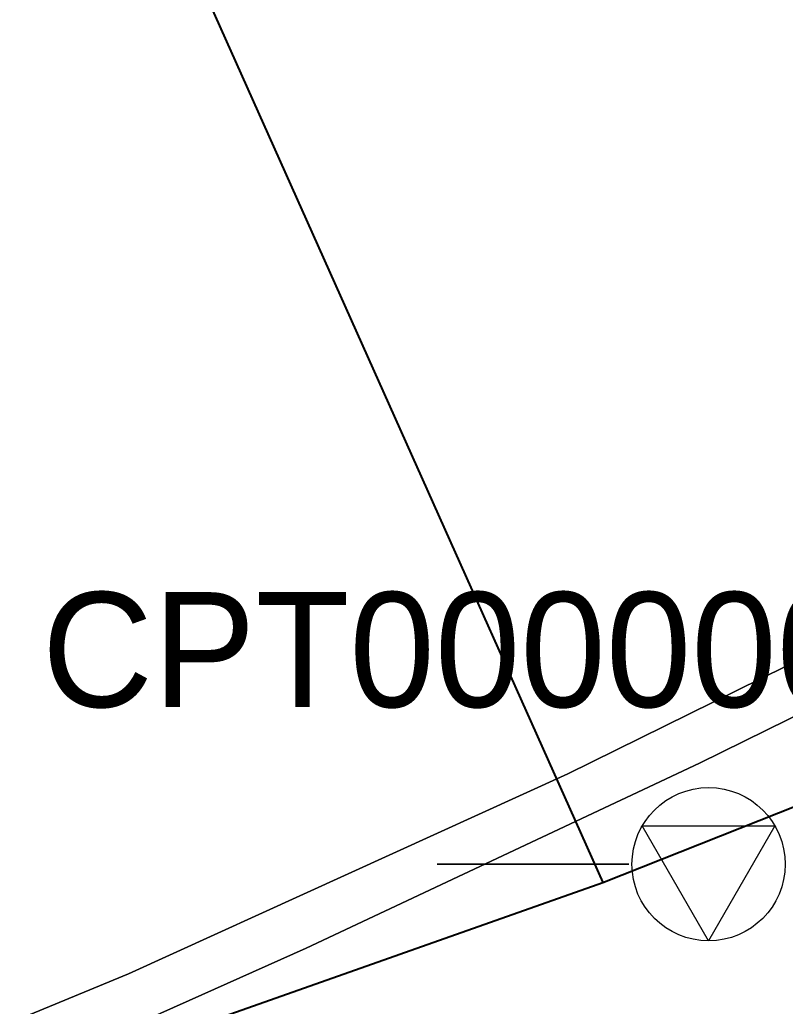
# Model space of a CAD drawing. Header units: metres. Extents: x 0 to 105485, y 0 to 425721.
# Drawn here: x 105138.44 to 105144.43, y 425235.03 to 425242.76 of the extents above; entities that cross this region are included whole.
import ezdxf
from ezdxf.enums import TextEntityAlignment as Align

# ---------------------------------------------------------------- set-up
doc = ezdxf.new("R2010")
doc.units = ezdxf.units.M
doc.header["$MEASUREMENT"] = 0
for name, color, linetype, lineweight in [('B-XX-IE-MEUBILAIR-G', 7, 'Continuous', 18), ('B-XX-MO-ONDERZOEK_SONDERING-G', 90, 'Continuous', 18), ('B-XX-MO-ONDERZOEK_SONDERING-S', 90, 'Continuous', 18), ('B-XX-MO-ONDERZOEK_SONDERING-T', 90, 'Continuous', 18), ('B-XX-VH-OPENVERHARDING-G', 90, 'Continuous', 18)]:
    doc.layers.add(name, color=color, linetype=linetype, lineweight=lineweight)
doc.layers.add('GIS-WEGVAKKEN', color=2, linetype='Continuous')

msp = doc.modelspace()

# ---------------------------------------------------------------- linework, layer by layer
at = {"layer": 'B-XX-IE-MEUBILAIR-G', "color": 0, "true_color": 0x604a38}
msp.add_polyline3d([(105142.292, 425236.246, 3.2752), (105142.292, 425236.246, 4.7752)], dxfattribs=at)
at = {"layer": 'B-XX-MO-ONDERZOEK_SONDERING-G', "color": 0, "true_color": 0x285cd6}
msp.add_polyline3d([(105143.179, 425236.144, 2.27), (105143.154, 425236.144, 2.25), (105143.129, 425236.144, 2.23), (105143.204, 425236.144, 2.21), (105143.179, 425236.144, 2.19), (105143.004, 425236.144, 2.17), (105143.004, 425236.144, 2.15), (105142.979, 425236.144, 2.13), (105142.904, 425236.144, 2.11), (105142.854, 425236.144, 2.09), (105142.954, 425236.144, 2.07), (105142.979, 425236.144, 2.05), (105142.954, 425236.144, 2.03), (105142.979, 425236.144, 2.01), (105143.029, 425236.144, 1.99), (105143.079, 425236.144, 1.97), (105143.054, 425236.144, 1.95), (105143.104, 425236.144, 1.93), (105143.029, 425236.144, 1.91), (105142.929, 425236.144, 1.89), (105142.929, 425236.144, 1.87), (105142.954, 425236.144, 1.85), (105142.929, 425236.144, 1.83), (105142.904, 425236.144, 1.81), (105142.829, 425236.144, 1.79), (105142.879, 425236.144, 1.77), (105142.929, 425236.144, 1.75), (105142.979, 425236.144, 1.73), (105143.004, 425236.144, 1.71), (105143.004, 425236.144, 1.69), (105143.029, 425236.144, 1.67), (105143.054, 425236.144, 1.65), (105143.079, 425236.144, 1.63), (105143.129, 425236.144, 1.61), (105143.054, 425236.144, 1.59), (105143.079, 425236.144, 1.57), (105143.079, 425236.144, 1.55), (105143.104, 425236.144, 1.53), (105143.079, 425236.144, 1.51), (105143.104, 425236.144, 1.49), (105143.079, 425236.144, 1.47), (105143.079, 425236.144, 1.45), (105143.104, 425236.144, 1.43), (105143.104, 425236.144, 1.41), (105143.104, 425236.144, 1.39), (105143.079, 425236.144, 1.37), (105143.079, 425236.144, 1.35), (105143.104, 425236.144, 1.33), (105143.104, 425236.144, 1.31), (105143.104, 425236.144, 1.29), (105143.079, 425236.144, 1.27), (105143.079, 425236.144, 1.25), (105143.079, 425236.144, 1.23), (105143.054, 425236.144, 1.21), (105143.054, 425236.144, 1.19), (105142.854, 425236.144, 1.17), (105143.029, 425236.144, 1.15), (105143.029, 425236.144, 1.13), (105143.029, 425236.144, 1.11), (105143.029, 425236.144, 1.09), (105143.104, 425236.144, 1.07), (105143.054, 425236.144, 1.05), (105143.054, 425236.144, 1.03), (105143.054, 425236.144, 1.01), (105143.054, 425236.144, 0.99), (105143.054, 425236.144, 0.97), (105143.029, 425236.144, 0.95), (105143.054, 425236.144, 0.93), (105143.054, 425236.144, 0.91), (105143.054, 425236.144, 0.89), (105143.079, 425236.144, 0.87), (105143.029, 425236.144, 0.85), (105143.079, 425236.144, 0.83), (105143.054, 425236.144, 0.81), (105143.029, 425236.144, 0.79), (105143.004, 425236.144, 0.77), (105142.979, 425236.144, 0.75), (105142.929, 425236.144, 0.73), (105142.904, 425236.144, 0.71), (105142.929, 425236.144, 0.69), (105142.954, 425236.144, 0.67), (105142.954, 425236.144, 0.65), (105142.954, 425236.144, 0.63), (105142.929, 425236.144, 0.61), (105142.904, 425236.144, 0.59), (105142.854, 425236.144, 0.57), (105142.754, 425236.144, 0.55), (105142.679, 425236.144, 0.53), (105142.554, 425236.144, 0.51), (105142.354, 425236.144, 0.49), (105142.304, 425236.144, 0.471), (105142.454, 425236.144, 0.451), (105142.654, 425236.144, 0.431), (105142.779, 425236.144, 0.411), (105142.879, 425236.144, 0.391), (105142.929, 425236.144, 0.371), (105142.954, 425236.144, 0.351), (105143.029, 425236.144, 0.331), (105143.079, 425236.144, 0.311), (105143.079, 425236.144, 0.291), (105143.079, 425236.144, 0.271), (105143.079, 425236.144, 0.251), (105143.079, 425236.144, 0.231), (105143.079, 425236.144, 0.211), (105143.054, 425236.144, 0.191), (105143.054, 425236.144, 0.171), (105142.904, 425236.144, 0.151), (105142.979, 425236.144, 0.131), (105142.904, 425236.144, 0.111), (105142.729, 425236.144, 0.091), (105142.604, 425236.144, 0.071), (105142.479, 425236.144, 0.051), (105142.329, 425236.144, 0.031), (105142.204, 425236.144, 0.011), (105142.404, 425236.144, -0.009), (105142.654, 425236.144, -0.029), (105142.804, 425236.144, -0.049), (105142.954, 425236.144, -0.069), (105143.004, 425236.144, -0.089), (105142.879, 425236.144, -0.109), (105142.879, 425236.144, -0.129), (105142.829, 425236.144, -0.149), (105142.754, 425236.144, -0.169), (105142.604, 425236.144, -0.189), (105142.429, 425236.144, -0.209), (105142.229, 425236.144, -0.229), (105142.054, 425236.144, -0.249), (105142.029, 425236.144, -0.269), (105142.179, 425236.144, -0.289), (105142.554, 425236.144, -0.309), (105142.854, 425236.144, -0.329), (105143.004, 425236.144, -0.349), (105143.079, 425236.144, -0.369), (105143.104, 425236.144, -0.389), (105143.029, 425236.144, -0.409), (105143.054, 425236.144, -0.429), (105143.054, 425236.144, -0.449), (105143.054, 425236.144, -0.469), (105143.054, 425236.144, -0.489), (105143.054, 425236.144, -0.509), (105143.054, 425236.144, -0.529), (105143.054, 425236.144, -0.549), (105143.029, 425236.144, -0.569), (105143.004, 425236.144, -0.589), (105142.979, 425236.144, -0.609), (105142.904, 425236.144, -0.629), (105142.854, 425236.144, -0.649), (105142.779, 425236.144, -0.669), (105142.679, 425236.144, -0.689), (105142.629, 425236.144, -0.709), (105142.629, 425236.144, -0.729), (105142.729, 425236.144, -0.749), (105142.654, 425236.144, -0.769), (105142.629, 425236.144, -0.789), (105142.479, 425236.144, -0.809), (105142.504, 425236.144, -0.829), (105142.629, 425236.144, -0.849), (105142.129, 425236.144, -0.869), (105142.404, 425236.144, -0.889), (105142.454, 425236.144, -0.909), (105142.629, 425236.144, -0.929), (105142.704, 425236.144, -0.949), (105142.704, 425236.144, -0.969), (105142.679, 425236.144, -0.989), (105142.629, 425236.144, -1.009), (105142.554, 425236.144, -1.029), (105142.529, 425236.144, -1.049), (105142.479, 425236.144, -1.069), (105142.204, 425236.144, -1.089), (105142.304, 425236.144, -1.109), (105142.904, 425236.144, -1.129), (105143.029, 425236.144, -1.149), (105142.729, 425236.144, -1.169), (105142.604, 425236.144, -1.189), (105142.479, 425236.144, -1.209), (105142.504, 425236.144, -1.229), (105142.454, 425236.144, -1.249), (105142.379, 425236.144, -1.269), (105142.154, 425236.144, -1.289), (105141.854, 425236.144, -1.309), (105142.029, 425236.144, -1.329), (105141.904, 425236.144, -1.349), (105142.054, 425236.144, -1.369), (105142.004, 425236.144, -1.389), (105142.054, 425236.144, -1.408), (105142.404, 425236.144, -1.428), (105142.404, 425236.144, -1.448), (105142.429, 425236.144, -1.468), (105142.554, 425236.144, -1.488), (105142.679, 425236.144, -1.508), (105142.404, 425236.144, -1.528), (105142.304, 425236.144, -1.548), (105142.479, 425236.144, -1.568), (105142.329, 425236.144, -1.588), (105142.329, 425236.144, -1.608), (105142.179, 425236.144, -1.628), (105142.179, 425236.144, -1.648), (105142.179, 425236.144, -1.668), (105142.229, 425236.144, -1.688), (105142.179, 425236.144, -1.708), (105141.979, 425236.144, -1.728), (105141.854, 425236.144, -1.748), (105141.779, 425236.144, -1.768), (105141.704, 425236.144, -1.788), (105141.854, 425236.144, -1.808), (105141.929, 425236.144, -1.828), (105142.004, 425236.144, -1.848), (105142.004, 425236.144, -1.868), (105142.029, 425236.144, -1.888), (105142.054, 425236.144, -1.908), (105142.054, 425236.144, -1.928), (105142.054, 425236.144, -1.948), (105142.154, 425236.144, -1.968), (105142.554, 425236.144, -1.988), (105142.154, 425236.144, -2.008), (105142.029, 425236.144, -2.028), (105142.029, 425236.144, -2.048), (105142.004, 425236.144, -2.068), (105142.029, 425236.144, -2.088), (105142.079, 425236.144, -2.108), (105142.054, 425236.144, -2.128), (105141.979, 425236.144, -2.148), (105141.904, 425236.144, -2.168), (105141.854, 425236.144, -2.188), (105141.779, 425236.144, -2.208), (105141.779, 425236.144, -2.228), (105141.704, 425236.144, -2.248), (105141.754, 425236.144, -2.268), (105141.829, 425236.144, -2.288), (105141.929, 425236.144, -2.308), (105142.079, 425236.144, -2.328), (105141.904, 425236.144, -2.348), (105141.979, 425236.144, -2.368), (105142.054, 425236.144, -2.388), (105142.104, 425236.144, -2.408), (105141.979, 425236.144, -2.428), (105141.904, 425236.144, -2.448), (105141.904, 425236.144, -2.468), (105141.879, 425236.144, -2.488), (105141.979, 425236.144, -2.508), (105142.004, 425236.144, -2.528), (105141.979, 425236.144, -2.548), (105142.154, 425236.144, -2.568), (105142.279, 425236.144, -2.588), (105142.279, 425236.144, -2.608), (105142.304, 425236.144, -2.628), (105142.204, 425236.144, -2.648), (105142.129, 425236.144, -2.668), (105142.154, 425236.144, -2.688), (105142.129, 425236.144, -2.708), (105141.979, 425236.144, -2.728), (105141.904, 425236.144, -2.748), (105141.979, 425236.144, -2.768), (105142.079, 425236.144, -2.788), (105142.104, 425236.144, -2.808), (105142.079, 425236.144, -2.828), (105141.979, 425236.144, -2.848), (105141.979, 425236.144, -2.868), (105141.954, 425236.144, -2.888), (105141.904, 425236.144, -2.908), (105141.879, 425236.144, -2.928), (105141.979, 425236.144, -2.948), (105142.204, 425236.144, -2.968), (105142.254, 425236.144, -2.987), (105142.254, 425236.144, -3.007), (105142.254, 425236.144, -3.027), (105142.354, 425236.144, -3.047), (105142.479, 425236.144, -3.067), (105142.479, 425236.144, -3.087), (105142.579, 425236.144, -3.107), (105142.604, 425236.144, -3.127), (105142.629, 425236.144, -3.147), (105142.729, 425236.144, -3.167), (105142.729, 425236.144, -3.187), (105142.654, 425236.144, -3.207), (105142.504, 425236.144, -3.227), (105142.229, 425236.144, -3.247), (105142.404, 425236.144, -3.267), (105142.504, 425236.144, -3.287), (105142.454, 425236.144, -3.307), (105142.354, 425236.144, -3.327), (105142.479, 425236.144, -3.347), (105142.554, 425236.144, -3.367), (105142.579, 425236.144, -3.387), (105142.529, 425236.144, -3.407), (105142.404, 425236.144, -3.427), (105142.429, 425236.144, -3.447), (105142.579, 425236.144, -3.467), (105142.454, 425236.144, -3.487), (105142.379, 425236.144, -3.507), (105142.354, 425236.144, -3.527), (105142.404, 425236.144, -3.547), (105142.454, 425236.144, -3.567), (105142.504, 425236.144, -3.587), (105142.304, 425236.144, -3.607), (105142.354, 425236.144, -3.627), (105142.254, 425236.144, -3.647), (105142.229, 425236.144, -3.667), (105142.254, 425236.144, -3.687), (105142.204, 425236.144, -3.707), (105142.179, 425236.144, -3.727), (105142.229, 425236.144, -3.747), (105142.354, 425236.144, -3.767), (105142.379, 425236.144, -3.787), (105142.404, 425236.144, -3.807), (105142.429, 425236.144, -3.827), (105142.429, 425236.144, -3.847), (105142.429, 425236.144, -3.867), (105142.429, 425236.144, -3.887), (105142.404, 425236.144, -3.907), (105142.404, 425236.144, -3.927), (105142.379, 425236.144, -3.947), (105142.379, 425236.144, -3.967), (105142.354, 425236.144, -3.987), (105142.379, 425236.144, -4.007), (105142.354, 425236.144, -4.027), (105142.404, 425236.144, -4.047), (105142.429, 425236.144, -4.067), (105142.429, 425236.144, -4.087), (105142.454, 425236.144, -4.107), (105142.504, 425236.144, -4.127), (105142.479, 425236.144, -4.147), (105142.504, 425236.144, -4.167), (105142.479, 425236.144, -4.186), (105142.504, 425236.144, -4.206), (105142.504, 425236.144, -4.226), (105142.429, 425236.144, -4.246), (105142.429, 425236.144, -4.266), (105142.429, 425236.144, -4.286), (105142.379, 425236.144, -4.306), (105142.354, 425236.144, -4.326), (105142.379, 425236.144, -4.346), (105142.379, 425236.144, -4.366), (105142.329, 425236.144, -4.386), (105142.329, 425236.144, -4.406), (105142.329, 425236.144, -4.426), (105142.329, 425236.144, -4.446), (105142.329, 425236.144, -4.466), (105142.329, 425236.144, -4.486), (105142.279, 425236.144, -4.506), (105142.279, 425236.144, -4.526), (105142.304, 425236.144, -4.546), (105142.354, 425236.144, -4.566), (105142.379, 425236.144, -4.586), (105142.379, 425236.144, -4.606), (105142.329, 425236.144, -4.626), (105142.379, 425236.144, -4.646), (105142.404, 425236.144, -4.666), (105142.379, 425236.144, -4.686), (105142.429, 425236.144, -4.706), (105142.429, 425236.144, -4.726), (105142.329, 425236.144, -4.746), (105142.429, 425236.144, -4.766), (105142.429, 425236.144, -4.786), (105142.454, 425236.144, -4.806), (105142.429, 425236.144, -4.826), (105142.429, 425236.144, -4.846), (105142.429, 425236.144, -4.866), (105142.429, 425236.144, -4.886), (105142.479, 425236.144, -4.906), (105142.529, 425236.144, -4.926), (105142.504, 425236.144, -4.946), (105142.529, 425236.144, -4.966), (105142.554, 425236.144, -4.986), (105142.529, 425236.144, -5.006), (105142.479, 425236.144, -5.026), (105142.429, 425236.144, -5.046), (105142.404, 425236.144, -5.066), (105142.429, 425236.144, -5.086), (105142.379, 425236.144, -5.106), (105142.304, 425236.144, -5.126), (105142.304, 425236.144, -5.146), (105142.279, 425236.144, -5.165), (105142.279, 425236.144, -5.185), (105142.279, 425236.144, -5.205), (105142.254, 425236.144, -5.225), (105142.229, 425236.144, -5.245), (105142.254, 425236.144, -5.265), (105142.279, 425236.144, -5.285), (105142.304, 425236.144, -5.305), (105142.329, 425236.144, -5.325), (105142.354, 425236.144, -5.345), (105142.379, 425236.144, -5.365), (105142.429, 425236.144, -5.385), (105142.429, 425236.144, -5.405), (105142.404, 425236.144, -5.425), (105142.354, 425236.144, -5.445), (105142.329, 425236.144, -5.465), (105142.329, 425236.144, -5.485), (105142.329, 425236.144, -5.505), (105142.354, 425236.144, -5.525), (105142.429, 425236.144, -5.545), (105142.479, 425236.144, -5.565), (105142.529, 425236.144, -5.585), (105142.504, 425236.144, -5.605), (105142.504, 425236.144, -5.625), (105142.354, 425236.144, -5.645), (105142.304, 425236.144, -5.665), (105142.254, 425236.144, -5.685), (105142.204, 425236.144, -5.705), (105142.229, 425236.144, -5.725), (105142.204, 425236.144, -5.745), (105142.204, 425236.144, -5.765), (105142.204, 425236.144, -5.785), (105142.254, 425236.144, -5.805), (105142.254, 425236.144, -5.825), (105142.279, 425236.144, -5.845), (105142.279, 425236.144, -5.865), (105142.304, 425236.144, -5.885), (105142.254, 425236.144, -5.905), (105142.254, 425236.144, -5.925), (105142.179, 425236.144, -5.945), (105142.229, 425236.144, -5.965), (105142.179, 425236.144, -5.985), (105142.154, 425236.144, -6.005), (105142.154, 425236.144, -6.025), (105142.129, 425236.144, -6.045), (105142.129, 425236.144, -6.064), (105142.104, 425236.144, -6.084), (105142.054, 425236.144, -6.104), (105142.029, 425236.144, -6.124), (105142.004, 425236.144, -6.144), (105141.979, 425236.144, -6.164), (105141.954, 425236.144, -6.184), (105141.979, 425236.144, -6.204), (105142.004, 425236.144, -6.224), (105142.004, 425236.144, -6.244), (105142.054, 425236.144, -6.264), (105142.029, 425236.144, -6.284), (105142.004, 425236.144, -6.304), (105141.954, 425236.144, -6.324), (105141.904, 425236.144, -6.344), (105141.879, 425236.144, -6.364), (105141.879, 425236.144, -6.384), (105141.879, 425236.144, -6.404), (105141.904, 425236.144, -6.424), (105141.929, 425236.144, -6.444), (105141.854, 425236.144, -6.464), (105141.879, 425236.144, -6.484), (105141.879, 425236.144, -6.504), (105141.829, 425236.144, -6.524), (105141.779, 425236.144, -6.544), (105141.829, 425236.144, -6.564), (105141.929, 425236.144, -6.584), (105142.004, 425236.144, -6.604), (105142.129, 425236.144, -6.624), (105142.179, 425236.144, -6.644), (105142.354, 425236.144, -6.664), (105142.404, 425236.144, -6.684), (105142.379, 425236.144, -6.704), (105142.354, 425236.144, -6.724), (105142.379, 425236.144, -6.744), (105142.404, 425236.144, -6.764), (105142.404, 425236.144, -6.784), (105142.429, 425236.144, -6.804), (105142.404, 425236.144, -6.824), (105142.429, 425236.144, -6.843), (105142.429, 425236.144, -6.863), (105142.404, 425236.144, -6.883), (105142.379, 425236.144, -6.903), (105142.379, 425236.144, -6.923), (105142.379, 425236.144, -6.943), (105142.379, 425236.144, -6.963), (105142.404, 425236.144, -6.983), (105142.379, 425236.144, -7.003), (105142.404, 425236.144, -7.023), (105142.479, 425236.144, -7.043), (105142.429, 425236.144, -7.063), (105142.454, 425236.144, -7.083), (105142.454, 425236.144, -7.103), (105142.429, 425236.144, -7.123), (105142.404, 425236.144, -7.143), (105142.379, 425236.144, -7.163), (105142.354, 425236.144, -7.183), (105142.329, 425236.144, -7.203), (105142.304, 425236.144, -7.223), (105142.204, 425236.144, -7.243), (105142.154, 425236.144, -7.263), (105142.079, 425236.144, -7.283), (105142.029, 425236.144, -7.303), (105141.979, 425236.144, -7.323), (105142.004, 425236.144, -7.343), (105142.079, 425236.144, -7.363), (105142.129, 425236.144, -7.383), (105142.204, 425236.144, -7.403), (105142.254, 425236.144, -7.423), (105142.329, 425236.144, -7.443), (105142.404, 425236.144, -7.463), (105142.279, 425236.144, -7.483), (105142.154, 425236.144, -7.503), (105142.129, 425236.144, -7.523), (105142.154, 425236.144, -7.543), (105142.129, 425236.144, -7.562), (105142.129, 425236.144, -7.582), (105142.054, 425236.144, -7.602), (105142.104, 425236.144, -7.622), (105142.229, 425236.144, -7.642), (105142.329, 425236.144, -7.662), (105142.304, 425236.144, -7.682), (105142.329, 425236.144, -7.702), (105142.354, 425236.144, -7.722), (105142.404, 425236.144, -7.742), (105142.429, 425236.144, -7.762), (105142.454, 425236.144, -7.782), (105142.504, 425236.144, -7.802), (105142.554, 425236.144, -7.822), (105142.579, 425236.144, -7.842), (105142.529, 425236.144, -7.862), (105142.554, 425236.144, -7.882), (105142.554, 425236.144, -7.902), (105142.529, 425236.144, -7.922), (105142.529, 425236.144, -7.942), (105142.504, 425236.144, -7.962), (105142.504, 425236.144, -7.982), (105142.504, 425236.144, -8.002), (105142.454, 425236.144, -8.022), (105142.479, 425236.144, -8.042), (105142.479, 425236.144, -8.062), (105142.479, 425236.144, -8.082), (105142.504, 425236.144, -8.102), (105142.479, 425236.144, -8.122), (105142.479, 425236.144, -8.142), (105142.429, 425236.144, -8.162), (105142.504, 425236.144, -8.182), (105142.504, 425236.144, -8.202), (105142.454, 425236.144, -8.221), (105142.454, 425236.144, -8.241), (105142.479, 425236.144, -8.261), (105142.479, 425236.144, -8.281), (105142.479, 425236.144, -8.301), (105142.454, 425236.144, -8.321), (105142.454, 425236.144, -8.341), (105142.479, 425236.144, -8.361), (105142.454, 425236.144, -8.381), (105142.454, 425236.144, -8.401), (105142.454, 425236.144, -8.421), (105142.429, 425236.144, -8.441), (105142.454, 425236.144, -8.461), (105142.379, 425236.144, -8.481), (105142.404, 425236.144, -8.501), (105142.404, 425236.144, -8.521), (105142.404, 425236.144, -8.541), (105142.479, 425236.144, -8.561), (105142.529, 425236.144, -8.581), (105142.529, 425236.144, -8.601), (105142.554, 425236.144, -8.621), (105142.504, 425236.144, -8.641), (105142.604, 425236.144, -8.661), (105142.604, 425236.144, -8.681), (105142.579, 425236.144, -8.701), (105142.529, 425236.144, -8.721), (105142.529, 425236.144, -8.741), (105142.529, 425236.144, -8.761), (105142.579, 425236.144, -8.781), (105142.554, 425236.144, -8.801), (105142.629, 425236.144, -8.821), (105142.679, 425236.144, -8.841), (105142.704, 425236.144, -8.861), (105142.754, 425236.144, -8.88), (105142.779, 425236.144, -8.9), (105142.779, 425236.144, -8.92), (105142.804, 425236.144, -8.94), (105142.779, 425236.144, -8.96), (105142.804, 425236.144, -8.98), (105142.804, 425236.144, -9), (105142.829, 425236.144, -9.02), (105142.804, 425236.144, -9.04), (105142.829, 425236.144, -9.06), (105142.779, 425236.144, -9.08), (105142.804, 425236.144, -9.1), (105142.804, 425236.144, -9.12), (105142.779, 425236.144, -9.14), (105142.779, 425236.144, -9.16), (105142.779, 425236.144, -9.18), (105142.729, 425236.144, -9.2), (105142.729, 425236.144, -9.22), (105142.704, 425236.144, -9.24), (105142.704, 425236.144, -9.26), (105142.704, 425236.144, -9.28), (105142.704, 425236.144, -9.3), (105142.704, 425236.144, -9.32), (105142.729, 425236.144, -9.34), (105142.754, 425236.144, -9.36), (105142.754, 425236.144, -9.38), (105142.754, 425236.144, -9.4), (105142.804, 425236.144, -9.42), (105142.679, 425236.144, -9.44), (105142.704, 425236.144, -9.459), (105142.729, 425236.144, -9.479), (105142.754, 425236.144, -9.499), (105142.629, 425236.144, -9.519), (105142.554, 425236.144, -9.539), (105142.579, 425236.144, -9.559), (105142.579, 425236.144, -9.579), (105142.579, 425236.144, -9.599), (105142.504, 425236.144, -9.619), (105142.504, 425236.144, -9.639), (105142.479, 425236.144, -9.659), (105142.529, 425236.144, -9.679), (105142.554, 425236.144, -9.699), (105142.554, 425236.144, -9.719), (105142.554, 425236.144, -9.739), (105142.604, 425236.144, -9.759), (105142.604, 425236.144, -9.779), (105142.679, 425236.144, -9.799), (105142.679, 425236.144, -9.819), (105142.704, 425236.144, -9.839), (105142.704, 425236.144, -9.859), (105142.679, 425236.144, -9.879), (105142.679, 425236.144, -9.899), (105142.704, 425236.144, -9.919), (105142.679, 425236.144, -9.939), (105142.679, 425236.144, -9.959), (105142.679, 425236.144, -9.979), (105142.704, 425236.144, -9.999), (105142.704, 425236.144, -10.018), (105142.679, 425236.144, -10.038), (105142.654, 425236.144, -10.058), (105142.654, 425236.144, -10.078), (105142.654, 425236.144, -10.098), (105142.629, 425236.144, -10.118), (105142.529, 425236.144, -10.138), (105142.529, 425236.144, -10.158), (105142.354, 425236.144, -10.178), (105142.379, 425236.144, -10.198), (105142.404, 425236.144, -10.218), (105142.379, 425236.144, -10.238), (105142.454, 425236.144, -10.258), (105142.479, 425236.144, -10.278), (105142.579, 425236.144, -10.298), (105142.579, 425236.144, -10.318), (105142.504, 425236.144, -10.338), (105142.529, 425236.144, -10.358), (105142.504, 425236.144, -10.378), (105142.479, 425236.144, -10.398), (105142.504, 425236.144, -10.418), (105142.454, 425236.144, -10.438), (105142.404, 425236.144, -10.458), (105142.354, 425236.144, -10.478), (105142.379, 425236.144, -10.498), (105142.404, 425236.144, -10.518), (105142.329, 425236.144, -10.538), (105142.254, 425236.144, -10.558), (105142.204, 425236.144, -10.577), (105142.179, 425236.144, -10.597), (105142.154, 425236.144, -10.617), (105142.179, 425236.144, -10.637), (105142.229, 425236.144, -10.657), (105142.304, 425236.144, -10.677), (105142.229, 425236.144, -10.697), (105142.279, 425236.144, -10.717), (105142.229, 425236.144, -10.737), (105142.229, 425236.144, -10.757), (105142.254, 425236.144, -10.777), (105142.279, 425236.144, -10.797), (105142.254, 425236.144, -10.817), (105142.279, 425236.144, -10.837), (105142.279, 425236.144, -10.857), (105142.479, 425236.144, -10.877), (105142.554, 425236.144, -10.897), (105142.604, 425236.144, -10.917), (105142.654, 425236.144, -10.937), (105142.654, 425236.144, -10.957), (105142.704, 425236.144, -10.977), (105142.679, 425236.144, -10.997), (105142.654, 425236.144, -11.017), (105142.679, 425236.144, -11.037), (105142.679, 425236.144, -11.057), (105142.704, 425236.144, -11.077), (105142.679, 425236.144, -11.097), (105142.704, 425236.144, -11.117), (105142.654, 425236.144, -11.136), (105142.704, 425236.144, -11.156), (105142.679, 425236.144, -11.176), (105142.679, 425236.144, -11.196), (105142.654, 425236.144, -11.216), (105142.679, 425236.144, -11.236), (105142.704, 425236.144, -11.256), (105142.754, 425236.144, -11.276), (105142.729, 425236.144, -11.296), (105142.704, 425236.144, -11.316), (105142.704, 425236.144, -11.336), (105142.679, 425236.144, -11.356), (105142.729, 425236.144, -11.376), (105142.704, 425236.144, -11.396), (105142.654, 425236.144, -11.416), (105142.629, 425236.144, -11.436), (105142.654, 425236.144, -11.456), (105142.604, 425236.144, -11.476), (105142.654, 425236.144, -11.496), (105142.654, 425236.144, -11.516), (105142.654, 425236.144, -11.536), (105142.654, 425236.144, -11.556), (105142.604, 425236.144, -11.576), (105142.604, 425236.144, -11.596), (105142.629, 425236.144, -11.616), (105142.604, 425236.144, -11.636), (105142.604, 425236.144, -11.656), (105142.579, 425236.144, -11.675), (105142.554, 425236.144, -11.695), (105142.529, 425236.144, -11.715), (105142.504, 425236.144, -11.735), (105142.479, 425236.144, -11.755), (105142.479, 425236.144, -11.775), (105142.454, 425236.144, -11.795), (105142.454, 425236.144, -11.815), (105142.529, 425236.144, -11.835), (105142.529, 425236.144, -11.855), (105142.529, 425236.144, -11.875), (105142.504, 425236.144, -11.895), (105142.404, 425236.144, -11.915), (105142.354, 425236.144, -11.935), (105142.279, 425236.144, -11.955), (105142.204, 425236.144, -11.975), (105142.129, 425236.144, -11.995), (105142.079, 425236.144, -12.015), (105142.054, 425236.144, -12.035), (105142.004, 425236.144, -12.055), (105142.029, 425236.144, -12.075), (105142.079, 425236.144, -12.095), (105142.104, 425236.144, -12.115), (105142.154, 425236.144, -12.135), (105142.204, 425236.144, -12.155), (105142.204, 425236.144, -12.175), (105142.204, 425236.144, -12.194), (105142.204, 425236.144, -12.214), (105142.229, 425236.144, -12.234), (105142.179, 425236.144, -12.254), (105142.129, 425236.144, -12.274), (105142.079, 425236.144, -12.294), (105142.079, 425236.144, -12.314), (105142.029, 425236.144, -12.334), (105141.954, 425236.144, -12.354), (105141.904, 425236.144, -12.374), (105142.004, 425236.144, -12.394), (105142.129, 425236.144, -12.414), (105142.304, 425236.144, -12.434), (105142.354, 425236.144, -12.454), (105142.404, 425236.144, -12.474), (105142.479, 425236.144, -12.494), (105142.529, 425236.144, -12.514), (105142.704, 425236.144, -12.534), (105142.804, 425236.144, -12.554), (105142.904, 425236.144, -12.574), (105142.879, 425236.144, -12.594), (105142.854, 425236.144, -12.614), (105142.829, 425236.144, -12.634), (105142.929, 425236.144, -12.654), (105142.854, 425236.144, -12.674), (105142.779, 425236.144, -12.693), (105142.729, 425236.144, -12.713), (105142.929, 425236.144, -12.733), (105143.029, 425236.144, -12.753), (105143.029, 425236.144, -12.773), (105143.029, 425236.144, -12.793), (105143.079, 425236.144, -12.813), (105143.104, 425236.144, -12.833), (105143.129, 425236.144, -12.853), (105143.154, 425236.144, -12.873), (105143.154, 425236.144, -12.893), (105143.154, 425236.144, -12.913), (105143.154, 425236.144, -12.933), (105143.154, 425236.144, -12.953), (105143.179, 425236.144, -12.973), (105143.154, 425236.144, -12.993), (105143.129, 425236.144, -13.013), (105143.079, 425236.144, -13.033), (105143.079, 425236.144, -13.053), (105143.079, 425236.144, -13.073), (105143.079, 425236.144, -13.093), (105143.079, 425236.144, -13.113), (105143.079, 425236.144, -13.133), (105143.079, 425236.144, -13.153), (105143.054, 425236.144, -13.173), (105143.079, 425236.144, -13.193), (105143.079, 425236.144, -13.212), (105143.079, 425236.144, -13.232), (105143.079, 425236.144, -13.252), (105143.079, 425236.144, -13.272), (105143.079, 425236.144, -13.292), (105143.079, 425236.144, -13.312), (105143.054, 425236.144, -13.332), (105143.054, 425236.144, -13.352), (105143.154, 425236.144, -13.372), (105143.154, 425236.144, -13.392), (105143.154, 425236.144, -13.412), (105143.154, 425236.144, -13.432), (105143.179, 425236.144, -13.452), (105143.154, 425236.144, -13.472), (105143.154, 425236.144, -13.492), (105143.129, 425236.144, -13.512), (105143.129, 425236.144, -13.532), (105143.129, 425236.144, -13.552), (105143.129, 425236.144, -13.572), (105143.129, 425236.144, -13.592), (105143.104, 425236.144, -13.612), (105143.104, 425236.144, -13.632), (105143.129, 425236.144, -13.652), (105143.104, 425236.144, -13.672), (105143.079, 425236.144, -13.692), (105143.079, 425236.144, -13.711), (105143.104, 425236.144, -13.731), (105143.104, 425236.144, -13.751), (105143.079, 425236.144, -13.771), (105143.104, 425236.144, -13.791), (105143.104, 425236.144, -13.811), (105143.129, 425236.144, -13.831), (105143.129, 425236.144, -13.851), (105143.129, 425236.144, -13.871), (105143.129, 425236.144, -13.891), (105143.129, 425236.144, -13.911), (105143.129, 425236.144, -13.931), (105143.129, 425236.144, -13.951), (105143.129, 425236.144, -13.971), (105143.129, 425236.144, -13.991), (105143.129, 425236.144, -14.011), (105143.129, 425236.144, -14.031), (105143.154, 425236.144, -14.051), (105143.154, 425236.144, -14.071), (105143.154, 425236.144, -14.091), (105143.129, 425236.144, -14.111), (105143.129, 425236.144, -14.131), (105143.129, 425236.144, -14.151), (105143.129, 425236.144, -14.17), (105143.104, 425236.144, -14.19), (105143.104, 425236.144, -14.21), (105143.104, 425236.144, -14.23), (105143.104, 425236.144, -14.25), (105143.104, 425236.144, -14.27), (105143.104, 425236.144, -14.29), (105143.104, 425236.144, -14.31), (105143.104, 425236.144, -14.33), (105143.104, 425236.144, -14.35), (105143.104, 425236.144, -14.37), (105143.104, 425236.144, -14.39), (105143.104, 425236.144, -14.41), (105143.104, 425236.144, -14.43), (105143.104, 425236.144, -14.45), (105143.104, 425236.144, -14.47), (105143.104, 425236.144, -14.49), (105143.104, 425236.144, -14.51), (105143.104, 425236.144, -14.53), (105143.104, 425236.144, -14.55), (105143.104, 425236.144, -14.57), (105143.104, 425236.144, -14.59), (105143.104, 425236.144, -14.61), (105143.054, 425236.144, -14.63), (105143.104, 425236.144, -14.649), (105143.104, 425236.144, -14.669), (105143.104, 425236.144, -14.689), (105143.104, 425236.144, -14.709), (105143.079, 425236.144, -14.729), (105143.104, 425236.144, -14.749), (105143.079, 425236.144, -14.769), (105143.079, 425236.144, -14.789), (105143.104, 425236.144, -14.809), (105143.104, 425236.144, -14.829), (105143.079, 425236.144, -14.849), (105143.104, 425236.144, -14.869), (105143.079, 425236.144, -14.889), (105143.079, 425236.144, -14.909), (105143.079, 425236.144, -14.929), (105143.079, 425236.144, -14.949), (105143.079, 425236.144, -14.969), (105143.079, 425236.144, -14.989), (105143.104, 425236.144, -15.009), (105143.079, 425236.144, -15.029), (105143.079, 425236.144, -15.049), (105143.079, 425236.144, -15.069), (105143.079, 425236.144, -15.089), (105143.079, 425236.144, -15.108), (105143.079, 425236.144, -15.128), (105143.079, 425236.144, -15.148), (105143.079, 425236.144, -15.168), (105143.079, 425236.144, -15.188), (105143.079, 425236.144, -15.208), (105143.079, 425236.144, -15.228), (105143.079, 425236.144, -15.248), (105143.079, 425236.144, -15.268), (105143.079, 425236.144, -15.288), (105143.079, 425236.144, -15.308), (105143.079, 425236.144, -15.328), (105143.079, 425236.144, -15.348), (105143.079, 425236.144, -15.368), (105143.079, 425236.144, -15.388), (105143.079, 425236.144, -15.408), (105143.079, 425236.144, -15.428), (105143.079, 425236.144, -15.448), (105143.079, 425236.144, -15.468), (105143.079, 425236.144, -15.488), (105143.104, 425236.144, -15.508), (105143.104, 425236.144, -15.528), (105143.104, 425236.144, -15.548), (105143.104, 425236.144, -15.567), (105143.104, 425236.144, -15.587), (105143.104, 425236.144, -15.607), (105143.104, 425236.144, -15.627), (105143.104, 425236.144, -15.647), (105143.104, 425236.144, -15.667), (105143.104, 425236.144, -15.687), (105143.104, 425236.144, -15.707), (105143.079, 425236.144, -15.727), (105143.079, 425236.144, -15.747), (105143.104, 425236.144, -15.767), (105143.104, 425236.144, -15.787), (105143.104, 425236.144, -15.807), (105143.079, 425236.144, -15.827), (105143.079, 425236.144, -15.847), (105143.104, 425236.144, -15.867), (105143.104, 425236.144, -15.887), (105143.104, 425236.144, -15.907), (105143.104, 425236.144, -15.927), (105143.129, 425236.144, -15.947), (105143.129, 425236.144, -15.967), (105143.129, 425236.144, -15.987), (105143.129, 425236.144, -16.007), (105143.154, 425236.144, -16.026), (105143.129, 425236.144, -16.046), (105143.129, 425236.144, -16.066), (105143.129, 425236.144, -16.086), (105143.129, 425236.144, -16.106), (105143.129, 425236.144, -16.126), (105143.154, 425236.144, -16.146), (105143.154, 425236.144, -16.166), (105143.154, 425236.144, -16.186), (105143.154, 425236.144, -16.206), (105143.129, 425236.144, -16.226), (105143.129, 425236.144, -16.246), (105143.129, 425236.144, -16.266), (105143.104, 425236.144, -16.286), (105143.104, 425236.144, -16.306), (105143.104, 425236.144, -16.326), (105143.104, 425236.144, -16.346), (105143.104, 425236.144, -16.366), (105143.104, 425236.144, -16.386), (105143.079, 425236.144, -16.406), (105143.104, 425236.144, -16.426), (105143.104, 425236.144, -16.446), (105143.104, 425236.144, -16.465), (105143.104, 425236.144, -16.485), (105143.129, 425236.144, -16.505), (105143.129, 425236.144, -16.525), (105143.129, 425236.144, -16.545), (105143.129, 425236.144, -16.565), (105143.129, 425236.144, -16.585), (105143.129, 425236.144, -16.605), (105143.129, 425236.144, -16.625), (105143.129, 425236.144, -16.645), (105143.129, 425236.144, -16.665), (105143.129, 425236.144, -16.685), (105143.104, 425236.144, -16.705)], dxfattribs=at)
at = {"layer": 'B-XX-MO-ONDERZOEK_SONDERING-G', "color": 0, "true_color": 0x787878}
for points in [[(105143.229, 425236.144, 2.27), (105143.229, 425236.144, -16.785)], [(105144.429, 425236.144, 2.27), (105144.429, 425236.144, -16.785)]]:
    msp.add_polyline3d(points, dxfattribs=at)
at = {"layer": 'B-XX-MO-ONDERZOEK_SONDERING-S', "ltscale": 0.5}
msp.add_lwpolyline([(105143.3094, 425236.444), (105144.3486, 425236.444), (105143.829, 425235.544)], close=True, dxfattribs=at)
at = {"layer": 'B-XX-MO-ONDERZOEK_SONDERING-S'}
msp.add_circle((105143.829, 425236.144), 0.6, dxfattribs=at)
at = {"layer": 'B-XX-VH-OPENVERHARDING-G', "ltscale": 0.5}
for points in [[(105153.384, 425242.613), (105149.876, 425240.519), (105146.331, 425238.628), (105142.728, 425236.852), (105139.286, 425235.286), (105136.388, 425234.088), (105133.083, 425232.855), (105128.52, 425231.336), (105125.113, 425230.294)], [(105125.113, 425230.294), (105128.52, 425231.336), (105133.083, 425232.855), (105136.388, 425234.088), (105139.286, 425235.286), (105142.728, 425236.852), (105146.331, 425238.628), (105149.876, 425240.519), (105153.384, 425242.613)], [(105153.56, 425242.302), (105149.986, 425240.138), (105146.715, 425238.391), (105143.757, 425236.935), (105140.678, 425235.486), (105138.722, 425234.613), (105136.08, 425233.532), (105133.4, 425232.545), (105127.629, 425230.644), (105124.91, 425229.817)], [(105124.91, 425229.817), (105127.629, 425230.644), (105133.4, 425232.545), (105136.08, 425233.532), (105138.722, 425234.613), (105140.678, 425235.486), (105143.757, 425236.935), (105146.715, 425238.391), (105149.986, 425240.138), (105153.56, 425242.302)]]:
    msp.add_lwpolyline(points, dxfattribs=at)
at = {"layer": 'GIS-WEGVAKKEN'}
for points in [[(105133.9165, 425256.2984), (105143, 425236)], [(105143, 425236), (105151.0889, 425239.2092)], [(105130.239, 425231.4952), (105143, 425236)]]:
    msp.add_lwpolyline(points, dxfattribs=at)

# ---------------------------------------------------------------- texts
at = {"layer": 'B-XX-MO-ONDERZOEK_SONDERING-T', "color": 10, "lineweight": 18}
msp.add_text('CPT000000201446', height=0.9, dxfattribs=at).set_placement((105143.829, 425237.824), align=Align.MIDDLE_CENTER)

doc.saveas('drawing.dxf')
